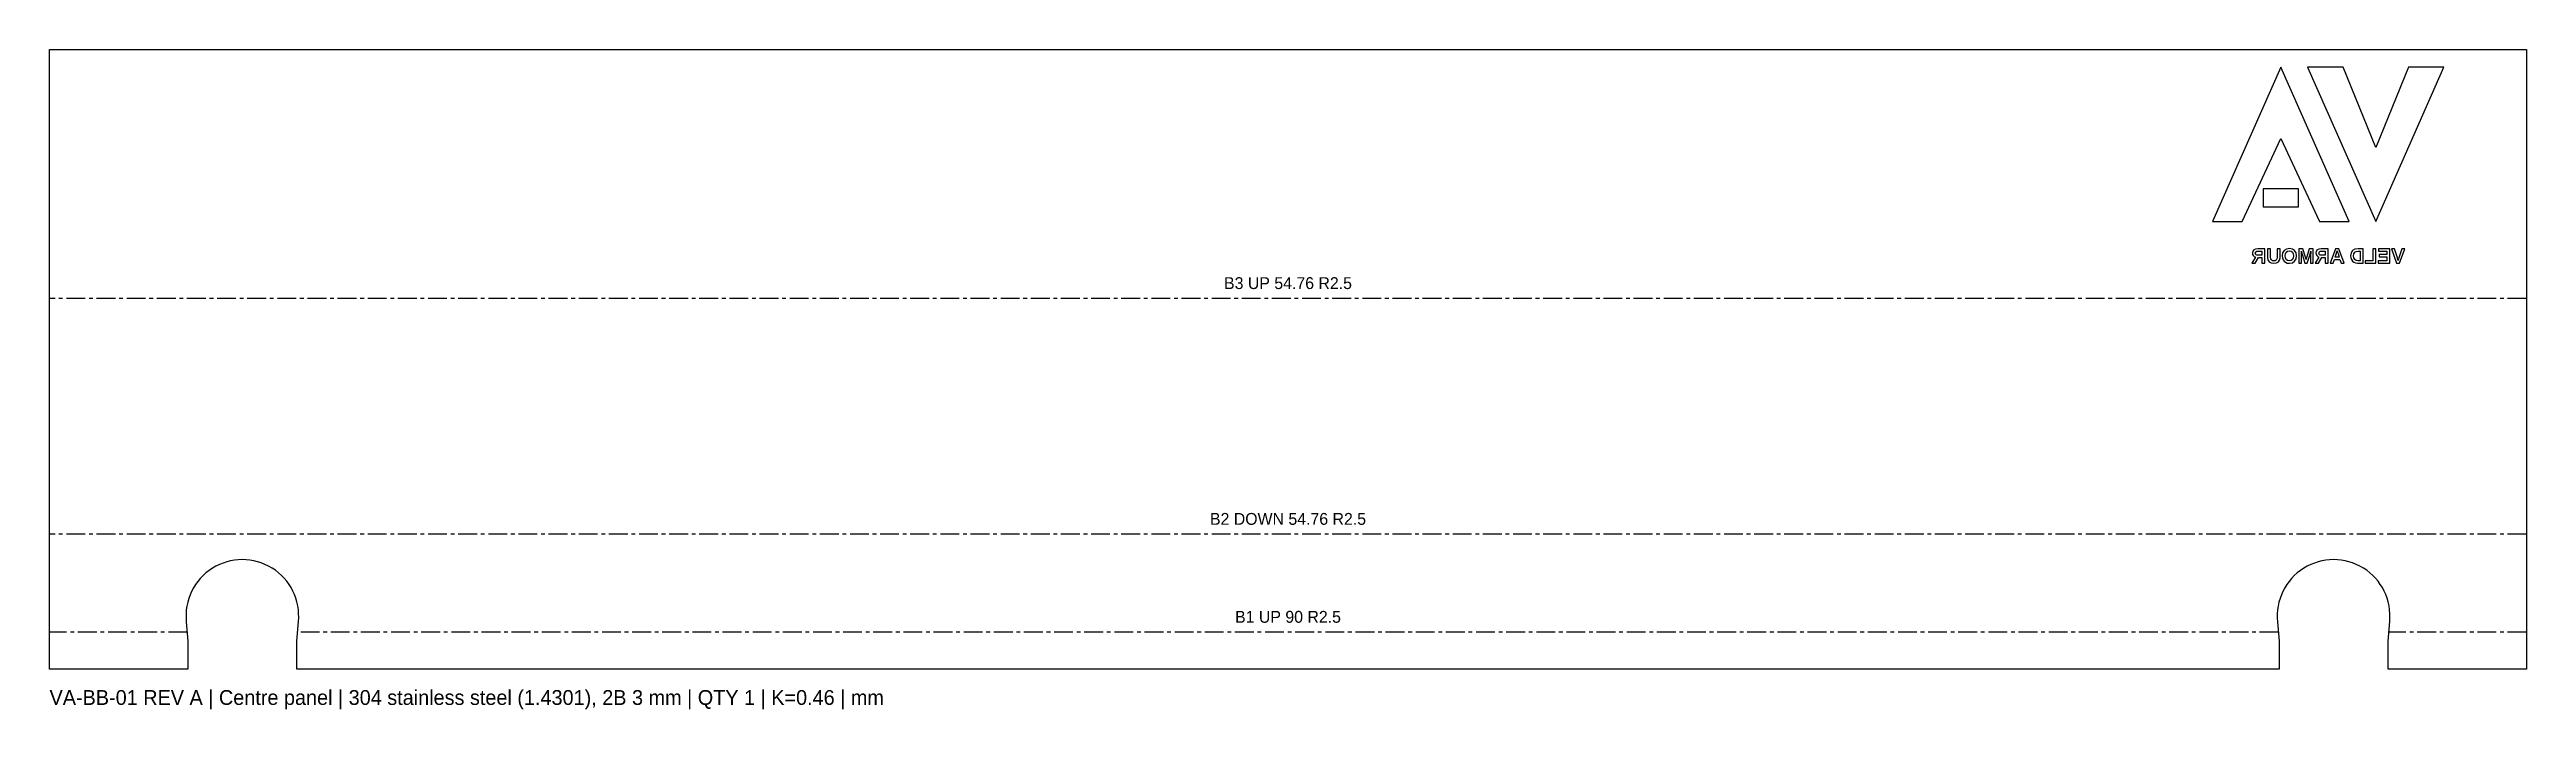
# Model space of a CAD drawing. Header units: millimetres. Extents: x 0 to 835, y -14 to 209.
import ezdxf
from ezdxf.enums import TextEntityAlignment as Align

# ---------------------------------------------------------------- set-up
doc = ezdxf.new("R2010")
doc.units = ezdxf.units.MM
doc.linetypes.add('CENTER', pattern=[10.16, 6.35, -1.27, 1.27, -1.27])
for name, color, linetype in [('BEND_DOWN', 5, 'CENTER'), ('BEND_UP', 1, 'CENTER'), ('CUT', 7, 'Continuous'), ('ETCH', 3, 'Continuous'), ('INFO', 8, 'Continuous')]:
    doc.layers.add(name, color=color, linetype=linetype)

msp = doc.modelspace()

# ---------------------------------------------------------------- linework, layer by layer
at = {"layer": 'BEND_DOWN'}
msp.add_line((835, 45.53), (0, 45.53), dxfattribs=at)
at = {"layer": 'BEND_UP'}
for p, q in [((835, 125.04), (0, 125.04)), ((46.41, 12.5), (0, 12.5)), ((751.41, 12.5), (83.59, 12.5)), ((835, 12.5), (788.59, 12.5))]:
    msp.add_line(p, q, dxfattribs=at)
at = {"layer": 'CUT'}
msp.add_lwpolyline([(0, 209.02), (835, 209.02), (835, 0), (788.33, 0), (788.33, 9.5), (788.9, 16.09, 1.109142), (751.11, 15.99), (751.67, 9.5), (751.67, 0), (83.33, 0), (83.33, 9.5), (83.9, 16.09, 1.109142), (46.11, 15.99), (46.67, 9.5), (46.67, 0), (0, 0), (0, 209.02)], format="xyb", close=True, dxfattribs=at)
for points in [[(752.2, 203.02), (729.2, 151.02), (739.2, 151.02), (752.2, 179.02), (765.2, 151.02), (775.2, 151.02)], [(807.2, 203.02), (795.2, 203.02), (784.2, 176.02), (773.2, 203.02), (761.2, 203.02), (784.2, 151.02)], [(758.2, 162.02), (746.2, 162.02), (746.2, 156.02), (758.2, 156.02)]]:
    msp.add_lwpolyline(points, close=True, dxfattribs=at)
at = {"layer": 'ETCH'}
for points in [[(743.51, 137.02), (744.62, 138.84), (745.81, 138.84), (745.81, 137.02), (746.81, 137.02), (746.81, 141.83), (744.41, 141.83), (743.64, 141.74), (743.08, 141.46), (742.73, 141.01), (742.61, 140.4), (742.68, 139.92), (742.9, 139.52), (743.23, 139.22), (743.67, 139.04), (742.37, 137.02), (743.51, 137.02)], [(743.62, 140.35), (743.68, 140.66), (744.12, 141.01), (744.51, 141.05), (745.81, 141.05), (745.81, 139.63), (744.49, 139.63), (744.11, 139.68), (743.84, 139.82), (743.68, 140.05), (743.62, 140.35)], [(749.87, 136.95), (750.74, 137.07), (751.39, 137.43), (751.79, 138.02), (751.92, 138.82), (751.92, 141.83), (750.91, 141.83), (750.91, 138.9), (750.84, 138.4), (750.64, 138.03), (750.3, 137.81), (749.84, 137.74), (749.36, 137.81), (749.01, 138.05), (748.79, 138.42), (748.72, 138.93), (748.72, 141.83), (747.71, 141.83), (747.71, 138.87), (747.85, 138.06), (748.28, 137.45), (748.96, 137.07), (749.87, 136.95)], [(752.63, 139.45), (752.71, 138.74), (752.93, 138.12), (753.29, 137.62), (753.78, 137.25), (754.38, 137.02), (755.07, 136.95), (756.08, 137.11), (756.85, 137.62), (757.33, 138.41), (757.49, 139.45), (757.33, 140.48), (756.85, 141.25), (756.08, 141.74), (755.07, 141.9), (754.05, 141.74), (753.28, 141.25), (752.79, 140.47), (752.63, 139.45)], [(753.66, 139.45), (753.75, 140.14), (754.03, 140.67), (754.47, 141), (755.07, 141.11), (755.66, 141), (756.11, 140.67), (756.39, 140.15), (756.48, 139.45), (756.39, 138.74), (756.1, 138.2), (755.66, 137.85), (755.07, 137.74), (754.47, 137.85), (754.03, 138.18), (753.75, 138.72), (753.66, 139.45)], [(759.15, 137.02), (759.15, 139.93), (759.15, 140.03), (759.14, 140.13), (759.13, 140.4), (759.11, 140.98), (759.32, 140.2), (759.47, 139.7), (760.34, 137.02), (761.06, 137.02), (761.92, 139.7), (762.29, 140.98), (762.26, 140.33), (762.25, 139.93), (762.25, 137.02), (763.14, 137.02), (763.14, 141.83), (761.79, 141.83), (760.93, 139.14), (760.86, 138.88), (760.69, 138.23), (760.48, 139.01), (759.59, 141.83), (758.25, 141.83), (758.25, 137.02), (759.15, 137.02)], [(764.89, 137.02), (766.01, 138.84), (767.19, 138.84), (767.19, 137.02), (768.2, 137.02), (768.2, 141.83), (765.79, 141.83), (765.03, 141.74), (764.46, 141.46), (764.11, 141.01), (764, 140.4), (764.07, 139.92), (764.28, 139.52), (764.62, 139.22), (765.06, 139.04), (763.76, 137.02), (764.89, 137.02)], [(765.01, 140.35), (765.07, 140.66), (765.51, 141.01), (765.9, 141.05), (767.19, 141.05), (767.19, 139.63), (765.87, 139.63), (765.5, 139.68), (765.23, 139.82), (765.07, 140.05), (765.01, 140.35)], [(769.85, 137.02), (770.28, 138.25), (772.11, 138.25), (772.54, 137.02), (773.55, 137.02), (771.79, 141.83), (770.6, 141.83), (768.85, 137.02), (769.85, 137.02)], [(771.2, 141.09), (771.22, 141.01), (771.26, 140.88), (771.3, 140.73), (771.47, 140.22), (771.89, 139.01), (770.5, 139.01), (770.98, 140.39), (771.13, 140.85), (771.2, 141.09)], [(775.7, 139.46), (775.78, 138.76), (776, 138.16), (776.35, 137.67), (776.82, 137.31), (777.4, 137.09), (778.05, 137.02), (780, 137.02), (780, 141.83), (778.25, 141.83), (777.17, 141.68), (776.37, 141.22), (775.87, 140.47), (775.7, 139.46)], [(776.72, 139.46), (776.82, 140.14), (777.12, 140.64), (777.61, 140.95), (778.27, 141.05), (778.99, 141.05), (778.99, 137.8), (778.13, 137.8), (777.55, 137.91), (777.1, 138.24), (776.81, 138.77), (776.72, 139.46)], [(784.27, 137.02), (784.27, 141.83), (783.26, 141.83), (783.26, 137.8), (780.68, 137.8), (780.68, 137.02), (784.27, 137.02)], [(788.94, 137.02), (788.94, 141.83), (785.15, 141.83), (785.15, 141.05), (787.93, 141.05), (787.93, 139.84), (785.36, 139.84), (785.36, 139.06), (787.93, 139.06), (787.93, 137.8), (785.01, 137.8), (785.01, 137.02), (788.94, 137.02)], [(791.23, 137.02), (792.25, 137.02), (794.03, 141.83), (792.98, 141.83), (791.99, 138.74), (791.88, 138.36), (791.73, 137.83), (791.66, 138.12), (791.49, 138.74), (790.5, 141.83), (789.46, 141.83), (791.23, 137.02)]]:
    msp.add_lwpolyline(points, close=True, dxfattribs=at)

# ---------------------------------------------------------------- texts
at = {"layer": 'INFO'}
for s, p in [('B3 UP 54.76 R2.5', (417.5, 127.04)), ('B2 DOWN 54.76 R2.5', (417.5, 47.53)), ('B1 UP 90 R2.5', (417.5, 14.5))]:
    msp.add_text(s, height=4, dxfattribs=at).set_placement(p, align=Align.BOTTOM_CENTER)
msp.add_text('VA-BB-01 REV A | Centre panel | 304 stainless steel (1.4301), 2B 3 mm | QTY 1 | K=0.46 | mm', height=5, dxfattribs=at).set_placement((0, -12))

doc.saveas('drawing.dxf')
